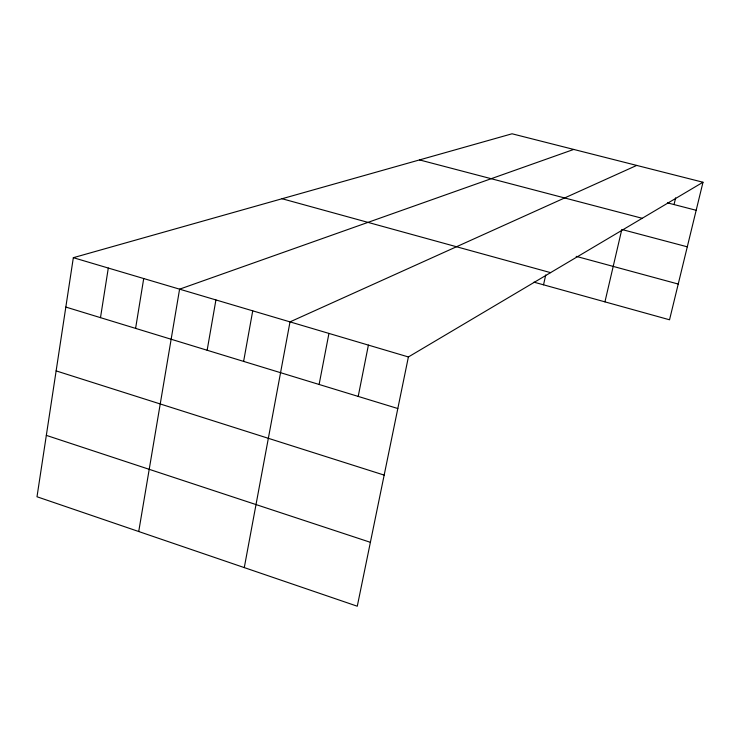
<?xml version="1.0" encoding="UTF-8"?>
<svg xmlns="http://www.w3.org/2000/svg" width="740" height="740" viewBox="0 0 740 740"><rect width="100%" height="100%" fill="white"/><g stroke="black" fill="none" stroke-linecap="round" stroke-linejoin="round"><path stroke-width="1.11" d="M703 182.234L512.043 133.783L73.334 257.687L37 496.762L357.281 606.217L408.397 356.957L703 182.234L669.534 319.791L533.966 282.162M100.492 317.654L108.299 268.046M135.596 328.384L143.717 278.545M138.722 531.524L179.589 289.173L573.74 149.434M207.144 350.251L215.923 299.931M243.617 361.397L252.729 310.837M244.283 567.599L290.015 321.882L636.715 165.418M319.116 384.467L328.939 333.416M358.206 396.418L368.4 345.108M543.53 284.817L545.732 274.947M604.941 301.855L621.804 229.474M674.038 204.564L675.648 197.848M667.443 202.853L696.173 210.29M419.515 159.914L642.2 218.291M622.886 229.761L687.284 246.818M576.183 256.354L678.229 284.049M282.07 198.736L550.579 272.635M73.334 257.687L408.397 356.957M65.832 307.063L397.824 408.526M56.129 370.888L384.171 475.108M46.333 435.37L370.389 542.318"/></g></svg>
